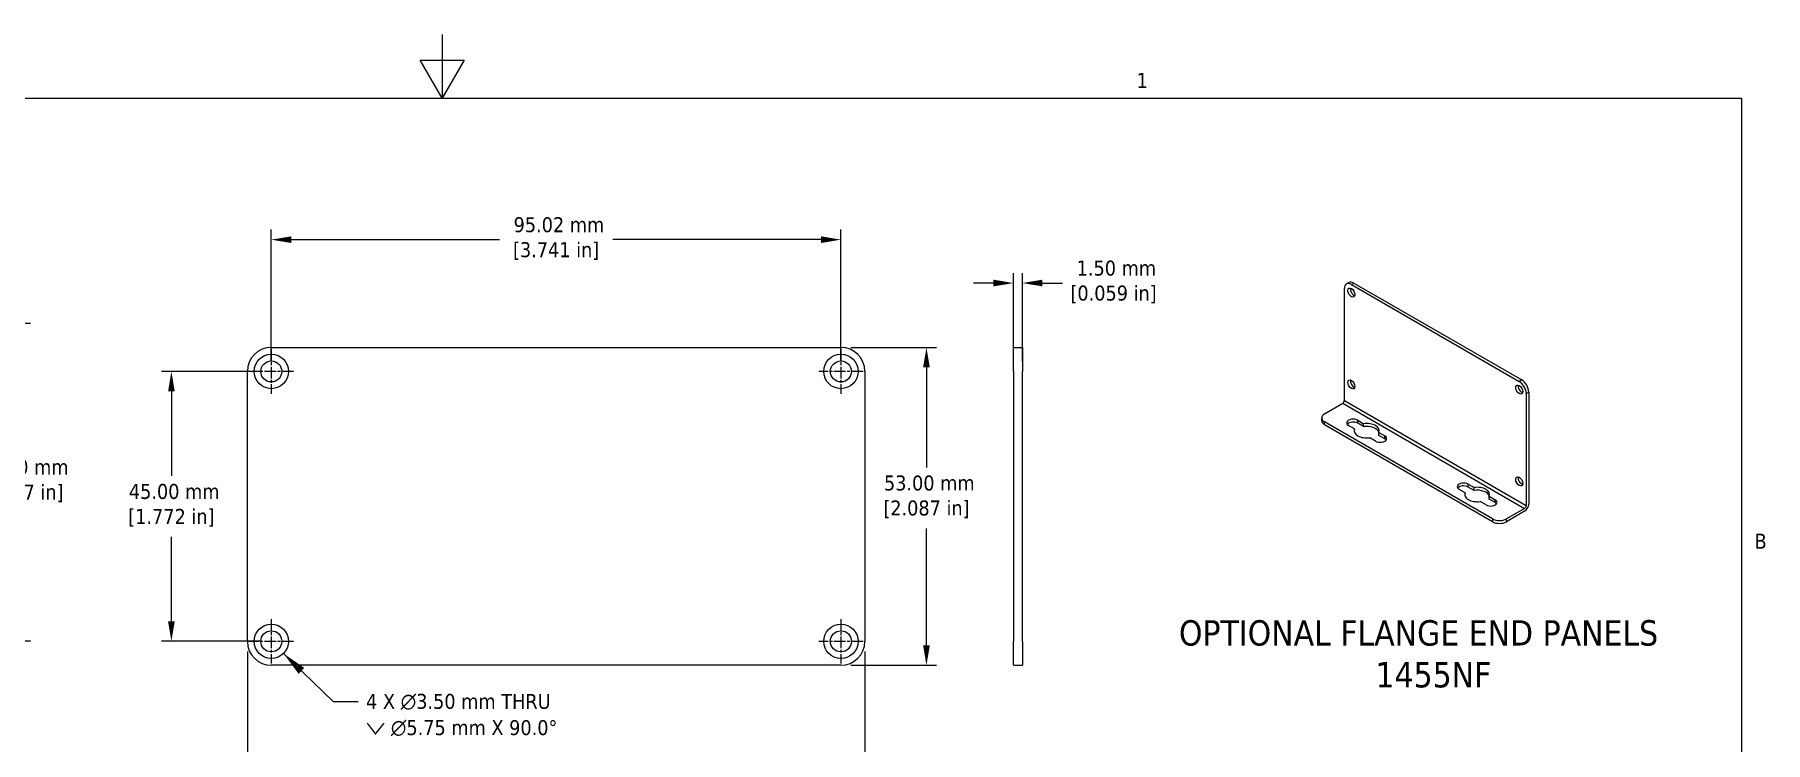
# Model space of a CAD drawing. Header units: millimetres. Extents: x 6 to 460, y 6 to 354.
# Drawn here: x 164.9 to 453.6, y 236.3 to 354.3 of the extents above; entities that cross this region are included whole.
import ezdxf

# ---------------------------------------------------------------- set-up
doc = ezdxf.new("R2010")
doc.units = ezdxf.units.MM
doc.header["$LTSCALE"] = 1.666667
doc.linetypes.add('CHAIN', pattern=[0.7087, 0.4724, -0.0591, 0.1181, -0.0591])
for name, color, linetype, lineweight in [('Center Mark (ANSI)', 7, 'Continuous', 9), ('Dimension (ANSI)', 7, 'Continuous', 9), ('Sketch Geometry (ANSI)', 7, 'Continuous', 9), ('Symbol (ANSI)', 7, 'Continuous', 9), ('Visible (ANSI)', 7, 'Continuous', 18), ('Visible Narrow (ANSI)', 7, 'Continuous', 9)]:
    doc.layers.add(name, color=color, linetype=linetype, lineweight=lineweight)
doc.styles.add('Label Text (ANSI)', font='tahoma.ttf')
doc.styles.add('Note Text (ANSI)', font='tahoma.ttf')
doc.dimstyles.new('Default - mm (ANSI)', dxfattribs={"dimscale": 1.666667, "dimtxt": 1.5, "dimasz": 2, "dimexe": 1, "dimexo": 1, "dimgap": 0.8, "dimtad": 0, "dimtih": 1, "dimtoh": 1, "dimrnd": 1e-08, "dimzin": 0, "dimdsep": 46, "dimtxsty": 'Note Text (ANSI)', "dimcen": 0.09, "dimdle": 5, "dimclrd": 256, "dimclre": 256, "dimclrt": 256, "dimadec": 1, "dimazin": 0, "dimtfac": 1, "dimtofl": 0, "dimtmove": 0, "dimatfit": 3, "dimfxl": 1, "dimtolj": 1, "dimtzin": 0, "dimlwd": -1, "dimlwe": -1, "dimarcsym": 0})
doc.dimstyles.new('Default - mm (ANSI)$7', dxfattribs={"dimscale": 1.666667, "dimtxt": 1.5, "dimasz": 2.5, "dimexe": 1, "dimexo": 1, "dimgap": 0.8, "dimtad": 0, "dimtih": 1, "dimtoh": 1, "dimrnd": 1e-08, "dimzin": 0, "dimdsep": 46, "dimtxsty": 'Note Text (ANSI)', "dimcen": 0.09, "dimdle": 5, "dimclrd": 256, "dimclre": 256, "dimclrt": 256, "dimadec": 1, "dimazin": 0, "dimtfac": 1, "dimtofl": 0, "dimtmove": 0, "dimatfit": 3, "dimfxl": 1, "dimtolj": 1, "dimtzin": 0, "dimlwd": -1, "dimlwe": -1, "dimarcsym": 0})

# ---------------------------------------------------------------- blocks, each defined once
blk = doc.blocks.new('Borders Default Border')
at = {"layer": 'Sketch Geometry (ANSI)', "flags": 128}
for points in [[(139.7, 212.6), (139.7, 206.25), (137.5, 210.06), (141.9, 210.06), (139.7, 206.25)], [(9.65, 9.65), (9.65, 206.25), (269.75, 206.25), (269.75, 9.65), (9.65, 9.65)]]:
    blk.add_lwpolyline(points, dxfattribs=at)
at = {"layer": 'Sketch Geometry (ANSI)', "char_height": 1.5, "attachment_point": 7, "style": 'Note Text (ANSI)'}
for s, insert in [('1', (209.21, 207.26)), ('B', (271.06, 161.17))]:
    blk.add_mtext(s, dxfattribs=dict(at, insert=insert))
blk = doc.blocks.new('*D10')
at = {"layer": 'Defpoints', "color": 0, "transparency": 16777216}
for p in [(299.36, 302.18), (299.36, 249.18), (313.63, 249.18)]:
    blk.add_point(p, dxfattribs=at)
at = {"layer": 'Dimension (ANSI)', "transparency": 16777216}
for p, q in [((301.03, 302.18), (315.3, 302.18)), ((313.63, 298.84), (313.63, 282.16)), ((313.63, 252.51), (313.63, 272.01)), ((301.03, 249.18), (315.3, 249.18))]:
    blk.add_line(p, q, dxfattribs=at)
for points in [[(313.07, 298.84), (314.19, 298.84), (313.63, 302.18)], [(313.07, 252.51), (314.19, 252.51), (313.63, 249.18)]]:
    blk.add_solid(points, dxfattribs=at)
at = {"layer": 'Dimension (ANSI)', "transparency": 16777216, "insert": (313.63, 280.83), "char_height": 2.5, "attachment_point": 2, "style": 'Note Text (ANSI)'}
blk.add_mtext('\\A1; 53.00 mm\\P[2.087 in]', dxfattribs=at)
blk = doc.blocks.new('*D11')
at = {"layer": 'Defpoints', "color": 0, "transparency": 16777216}
for p in [(200.35, 253.17), (303.35, 253.17), (303.35, 230.59)]:
    blk.add_point(p, dxfattribs=at)
at = {"layer": 'Dimension (ANSI)', "transparency": 16777216}
for p, q in [((200.35, 251.5), (200.35, 228.92)), ((303.35, 251.5), (303.35, 228.92)), ((203.68, 230.59), (241.45, 230.59)), ((300.02, 230.59), (262.25, 230.59))]:
    blk.add_line(p, q, dxfattribs=at)
for points in [[(203.68, 231.14), (203.68, 230.03), (200.35, 230.59)], [(300.02, 231.14), (300.02, 230.03), (303.35, 230.59)]]:
    blk.add_solid(points, dxfattribs=at)
at = {"layer": 'Dimension (ANSI)', "transparency": 16777216, "insert": (251.85, 234.33), "char_height": 2.5, "attachment_point": 2, "style": 'Note Text (ANSI)'}
blk.add_mtext('\\A1; 103.00 mm\\P[4.055 in]', dxfattribs=at)
blk = doc.blocks.new('*D12')
at = {"layer": 'Defpoints', "color": 0, "transparency": 16777216}
for p in [(299.36, 320.15), (204.34, 298.18), (299.36, 298.18)]:
    blk.add_point(p, dxfattribs=at)
at = {"layer": 'Dimension (ANSI)', "transparency": 16777216}
for p, q in [((204.34, 299.84), (204.34, 321.82)), ((299.36, 299.84), (299.36, 321.82)), ((207.67, 320.15), (242.39, 320.15)), ((296.03, 320.15), (261.31, 320.15))]:
    blk.add_line(p, q, dxfattribs=at)
for points in [[(207.67, 320.7), (207.67, 319.59), (204.34, 320.15)], [(296.03, 320.7), (296.03, 319.59), (299.36, 320.15)]]:
    blk.add_solid(points, dxfattribs=at)
at = {"layer": 'Dimension (ANSI)', "transparency": 16777216, "insert": (251.85, 323.89), "char_height": 2.5, "attachment_point": 2, "style": 'Note Text (ANSI)'}
blk.add_mtext('\\A1; 95.02 mm\\P[3.741 in]', dxfattribs=at)
blk = doc.blocks.new('*D13')
at = {"layer": 'Defpoints', "color": 0, "transparency": 16777216}
for p in [(204.34, 298.18), (187.67, 253.18), (204.34, 253.18)]:
    blk.add_point(p, dxfattribs=at)
at = {"layer": 'Dimension (ANSI)', "transparency": 16777216}
for p, q in [((202.67, 298.18), (186.01, 298.18)), ((187.67, 294.84), (187.67, 280.75)), ((187.67, 256.51), (187.67, 270.6)), ((202.67, 253.18), (186.01, 253.18))]:
    blk.add_line(p, q, dxfattribs=at)
for points in [[(187.12, 294.84), (188.23, 294.84), (187.67, 298.18)], [(187.12, 256.51), (188.23, 256.51), (187.67, 253.18)]]:
    blk.add_solid(points, dxfattribs=at)
at = {"layer": 'Dimension (ANSI)', "transparency": 16777216, "insert": (187.67, 279.42), "char_height": 2.5, "attachment_point": 2, "style": 'Note Text (ANSI)'}
blk.add_mtext('\\A1; 45.00 mm\\P[1.772 in]', dxfattribs=at)
blk = doc.blocks.new('*D14')
at = {"layer": 'Defpoints', "color": 0, "transparency": 16777216}
for p in [(328.14, 312.91), (328.14, 298.19), (329.64, 298.19)]:
    blk.add_point(p, dxfattribs=at)
at = {"layer": 'Dimension (ANSI)', "transparency": 16777216}
for p, q in [((324.81, 312.91), (321.47, 312.91)), ((328.14, 299.85), (328.14, 314.58)), ((329.64, 299.85), (329.64, 314.58)), ((332.97, 312.91), (336.31, 312.91))]:
    blk.add_line(p, q, dxfattribs=at)
for points in [[(324.81, 313.47), (324.81, 312.36), (328.14, 312.91)], [(332.97, 313.47), (332.97, 312.36), (329.64, 312.91)]]:
    blk.add_solid(points, dxfattribs=at)
at = {"layer": 'Dimension (ANSI)', "transparency": 16777216, "insert": (344.84, 316.66), "char_height": 2.5, "attachment_point": 2, "style": 'Note Text (ANSI)'}
blk.add_mtext('\\A1; 1.50 mm\\P[0.059 in]', dxfattribs=at)
blk = doc.blocks.new('*D22')
at = {"layer": 'Defpoints', "color": 0, "transparency": 16777216}
for p in [(148.21, 306.25), (148.21, 253.25), (162.48, 253.25)]:
    blk.add_point(p, dxfattribs=at)
at = {"layer": 'Dimension (ANSI)', "transparency": 16777216}
for p, q in [((149.88, 306.25), (164.15, 306.25)), ((162.48, 302.91), (162.48, 284.82)), ((162.48, 256.58), (162.48, 274.67)), ((149.88, 253.25), (164.15, 253.25))]:
    blk.add_line(p, q, dxfattribs=at)
for points in [[(161.93, 302.91), (163.04, 302.91), (162.48, 306.25)], [(161.93, 256.58), (163.04, 256.58), (162.48, 253.25)]]:
    blk.add_solid(points, dxfattribs=at)
at = {"layer": 'Dimension (ANSI)', "transparency": 16777216, "insert": (162.48, 283.49), "char_height": 2.5, "attachment_point": 2, "style": 'Note Text (ANSI)'}
blk.add_mtext('\\A1; 53.00 mm\\P[2.087 in]', dxfattribs=at)

msp = doc.modelspace()

# ---------------------------------------------------------------- linework, layer by layer
at = {"layer": 'Center Mark (ANSI)', "linetype": 'CHAIN', "ltscale": 2.471988}
for p, q in [((204.34, 301.885), (204.34, 294.468)), ((299.36, 301.885), (299.36, 294.468)), ((208.048, 298.176), (200.632, 298.176)), ((303.068, 298.176), (295.652, 298.176)), ((204.34, 256.885), (204.34, 249.468)), ((299.36, 256.885), (299.36, 249.468)), ((208.048, 253.176), (200.632, 253.176)), ((303.068, 253.176), (295.652, 253.176))]:
    msp.add_line(p, q, dxfattribs=at)
at = {"layer": 'Visible (ANSI)'}
for p, q in [((383.337, 293.328), (383.337, 311.995)), ((384.103, 313.001), (383.682, 312.758)), ((384.515, 312.675), (412.505, 296.515)), ((384.936, 312.919), (412.926, 296.759)), ((204.34, 302.176), (299.36, 302.176)), ((328.139, 302.176), (329.639, 302.176)), ((328.139, 298.186), (328.139, 302.176)), ((329.639, 302.176), (329.639, 298.186)), ((200.35, 253.166), (200.35, 298.186)), ((303.35, 298.186), (303.35, 253.166)), ((328.139, 298.186), (328.139, 253.166)), ((329.639, 253.166), (329.639, 298.186)), ((414.105, 294.717), (414.105, 276.05)), ((380.046, 291.121), (383.071, 292.868)), ((413.683, 294.474), (413.683, 275.807)), ((379.557, 289.955), (379.557, 290.441)), ((408.035, 273.601), (380.046, 289.761)), ((408.035, 273.114), (380.046, 289.274)), ((385.044, 288.585), (384.053, 289.157)), ((385.57, 290.033), (386.561, 289.461)), ((386.561, 288.974), (385.57, 289.546)), ((386.561, 288.974), (386.561, 289.461)), ((385.044, 288.098), (385.044, 288.585)), ((388.56, 286.554), (387.569, 287.126)), ((389.087, 287.516), (389.087, 288.002)), ((389.087, 288.002), (390.078, 287.43)), ((390.078, 286.944), (389.087, 287.516)), ((403.473, 277.945), (402.482, 278.517)), ((403.473, 277.458), (403.473, 277.945)), ((403.999, 279.393), (404.99, 278.821)), ((404.99, 278.334), (403.999, 278.906)), ((404.99, 278.334), (404.99, 278.821)), ((407.516, 276.876), (407.516, 277.363)), ((407.516, 277.363), (408.507, 276.79)), ((406.989, 275.914), (405.998, 276.486)), ((408.507, 276.304), (407.516, 276.876)), ((413.418, 275.348), (410.392, 273.601)), ((413.418, 274.861), (410.392, 273.114)), ((328.139, 249.176), (328.139, 253.166)), ((329.639, 253.166), (329.639, 249.176)), ((299.36, 249.176), (204.34, 249.176)), ((328.139, 249.176), (329.639, 249.176))]:
    msp.add_line(p, q, dxfattribs=at)
for centre, radius in [((204.34, 298.176), 2.875), ((299.36, 298.176), 2.875), ((204.34, 298.176), 1.75), ((299.36, 298.176), 1.75), ((204.34, 253.176), 2.875), ((204.34, 253.176), 1.75), ((299.36, 253.176), 2.875), ((299.36, 253.176), 1.75)]:
    msp.add_circle(centre, radius, dxfattribs=at)
for centre, start, end in [((204.34, 298.186), 90, 180), ((299.36, 298.186), 0, 90), ((204.34, 253.166), 180, 270), ((299.36, 253.166), 270, 0)]:
    msp.add_arc(centre, 3.99, start, end, dxfattribs=at)
for centre, major_axis, start_param, end_param in [((384.515, 311.314), (-0.833, 1.443), 5.4977871, 7.0685835), ((384.936, 311.558), (-0.833, 1.443), 5.4977871, 6.2831853), ((384.934, 311.559), (0.417, -0.722), 3.6716483, 5.7531297), ((384.934, 296.25), (0.417, -0.722), 3.6716483, 5.7531297), ((412.929, 295.396), (0.417, -0.722), 3.6716483, 5.7531297), ((412.505, 295.155), (0.833, -1.443), 0.7853982, 2.3561945), ((412.926, 295.398), (-0.833, 1.443), 3.9269908, 5.4977871), ((383.071, 293.175), (-0.188, -0.325), 0.7853982, 2.3561945), ((381.224, 290.441), (-1.667, 0), 5.4977871, 7.0685835), ((381.224, 289.955), (-1.667, 0), 0, 0.7853982), ((384.811, 289.595), (-1.073, 0), 3.9269908, 7.0685835), ((384.811, 289.108), (-1.073, 0), 3.9269908, 5.8796365), ((387.065, 288.294), (2.083, 0), 6.0387948, 8.0983721), ((387.065, 287.807), (2.083, 0), 0.203637, 1.8151868), ((387.065, 288.294), (-2.083, 0), 6.0387948, 8.0983721), ((387.065, 287.807), (-2.083, 0), 6.0387948, 6.0795483), ((389.319, 286.992), (1.073, 0), 3.9269908, 7.0685835), ((389.319, 286.506), (-1.073, 0), 3.5451415, 3.9269908), ((412.929, 280.087), (0.417, -0.722), 3.6716483, 5.7531297), ((403.24, 278.955), (-1.073, 0), 3.9269908, 7.0685835), ((403.24, 278.468), (-1.073, 0), 3.9269908, 5.8796365), ((405.494, 277.654), (-2.083, 0), 6.0387948, 8.0983721), ((405.494, 277.167), (-2.083, 0), 6.0387948, 6.0795483), ((405.494, 277.654), (2.083, 0), 6.0387948, 8.0983721), ((405.494, 277.167), (2.083, 0), 0.203637, 1.8151868), ((407.748, 276.352), (1.073, 0), 3.9269908, 7.0685835), ((407.748, 275.866), (-1.073, 0), 3.5451415, 3.9269908), ((413.418, 275.654), (-0.485, -0.841), 0.7853982, 2.3561945), ((413.418, 275.654), (-0.188, -0.325), 0.7853982, 2.3561945), ((409.214, 274.281), (-1.667, 0), 0.7853982, 2.3561945), ((409.214, 273.795), (1.667, 0), 3.9269908, 5.4977871)]:
    msp.add_ellipse(centre, major_axis=major_axis, ratio=0.5773503, start_param=start_param, end_param=end_param, dxfattribs=at)
for centre in [(384.512, 311.316), (384.512, 296.007), (412.508, 295.153), (412.508, 279.844)]:
    msp.add_ellipse(centre, major_axis=(-0.417, 0.722), ratio=0.5773503, dxfattribs=at)
at = {"layer": 'Visible Narrow (ANSI)'}
for p, q in [((384.515, 312.675), (384.936, 312.919)), ((412.926, 296.759), (412.505, 296.515)), ((413.683, 294.474), (414.105, 294.717)), ((383.071, 292.868), (413.418, 275.348)), ((383.337, 293.328), (413.683, 275.807)), ((380.046, 289.274), (380.046, 289.761)), ((385.57, 289.546), (385.57, 290.033)), ((390.078, 286.944), (390.078, 287.43)), ((403.999, 278.906), (403.999, 279.393)), ((408.507, 276.304), (408.507, 276.79)), ((408.035, 273.601), (408.035, 273.114)), ((410.392, 273.114), (410.392, 273.601))]:
    msp.add_line(p, q, dxfattribs=at)

# ---------------------------------------------------------------- block references
at = {"xscale": 1.666666666666667, "yscale": 1.666666666666667, "zscale": 1.666666666666667}
msp.add_blockref('Borders Default Border', (0, 0), dxfattribs=at)

# ---------------------------------------------------------------- texts
at = {"layer": 'Symbol (ANSI)', "attachment_point": 7, "style": 'Label Text (ANSI)'}
for s, insert, char_height in [('OPTIONAL FLANGE END PANELS', (355.747, 252.385), 4.23333), ('1455NF', (388.534, 245.414), 4.2333)]:
    msp.add_mtext(s, dxfattribs=dict(at, insert=insert, char_height=char_height))
at = {"layer": 'Symbol (ANSI)', "insert": (220.148, 244.418), "char_height": 2.5, "width": 35.61046, "attachment_point": 1, "line_spacing_factor": 1.05, "style": 'Note Text (ANSI)'}
msp.add_mtext('{4 X \\fAIGDT|b0|i0;\\H2.5000;n\\fTahoma|b0|i0;\\H2.5000;3.50 mm THRU\\P\\fAIGDT|b0|i0;\\H2.5000;w\\fTahoma|b0|i0;\\H2.5000; \\fAIGDT|b0|i0;\\H2.5000;n\\fTahoma|b0|i0;\\H2.5000;5.75 mm X 90.0°}', dxfattribs=at)

# ---------------------------------------------------------------- dimensions: what is measured, and where the dimension line sits
at = {"layer": 'Dimension (ANSI)'}
for base, p1, p2, angle, text, override, picture, middle in [((299.36, 320.149), (204.34, 298.176), (299.36, 298.176), 180, ' <> mm\\X[3.741 in]', {"dimtih": 0, "dimtoh": 0, "dimdec": 2, "dimpost": '', "dimtp": 0, "dimtm": 0, "dimtdec": 2, "dimatfit": 1, "dimtvp": -0.25}, '*D12', (251.85, 320.149)), ((162.485, 253.246), (148.21, 306.246), (148.21, 253.246), 90, ' <> mm\\X[2.087 in]', {"dimdec": 2, "dimpost": '', "dimtp": 0, "dimtm": 0, "dimtdec": 2, "dimatfit": 1, "dimtvp": -0.25}, '*D22', (162.485, 279.746)), ((313.63, 249.176), (299.36, 302.176), (299.36, 249.176), 270, ' <> mm\\X[2.087 in]', {"dimdec": 2, "dimpost": '', "dimtp": 0, "dimtm": 0, "dimtdec": 2, "dimatfit": 1, "dimtvp": -0.25}, '*D10', (313.63, 277.083)), ((187.673, 253.176), (204.34, 298.176), (204.34, 253.176), 90, ' <> mm\\X[1.772 in]', {"dimdec": 2, "dimpost": '', "dimtp": 0, "dimtm": 0, "dimtdec": 2, "dimatfit": 1, "dimtvp": -0.25}, '*D13', (187.673, 275.676))]:
    dim = msp.add_linear_dim(base=base, p1=p1, p2=p2, angle=angle, text=text, dimstyle='Default - mm (ANSI)', override=override, dxfattribs=at)
    dim.commit()
    dim.dimension.update_dxf_attribs({"geometry": picture, "text_midpoint": middle, "dimtype": 160})
for base, p1, p2, text, picture, middle in [((328.139, 312.915), (329.639, 298.186), (328.139, 298.186), ' <> mm\\X[0.059 in]', '*D14', (344.84, 312.915)), ((303.35, 230.589), (200.35, 253.166), (303.35, 253.166), ' <> mm\\X[4.055 in]', '*D11', (251.85, 230.589))]:
    dim = msp.add_linear_dim(base=base, p1=p1, p2=p2, text=text, dimstyle='Default - mm (ANSI)', override={"dimtih": 0, "dimtoh": 0, "dimdec": 2, "dimpost": '', "dimtp": 0, "dimtm": 0, "dimtdec": 2, "dimatfit": 1, "dimtvp": -0.25}, dxfattribs=at)
    dim.commit()
    dim.dimension.update_dxf_attribs({"geometry": picture, "text_midpoint": middle, "dimtype": 160})

# ---------------------------------------------------------------- leaders
at = {"layer": 'Symbol (ANSI)', "annotation_type": 0, "has_hookline": 1, "hookline_direction": 0, "text_width": 35.141}
msp.add_leader([(206.373, 251.143), (214.648, 243.168), (218.815, 243.168)], dimstyle='Default - mm (ANSI)$7', override={"dimtad": 0}, dxfattribs=at)

doc.saveas('drawing.dxf')
